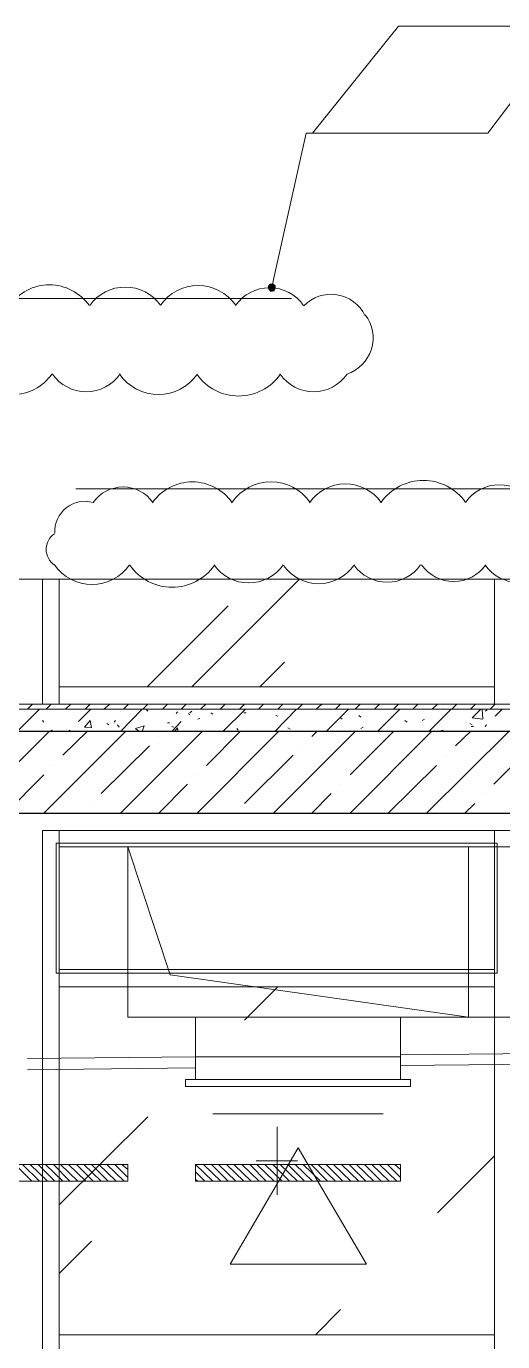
# Model space of a CAD drawing. Header units: millimetres. Extents: x -356862 to 418287, y 0 to 839748.
# Drawn here: x 377838 to 379267, y 788500 to 792445 of the extents above; entities that cross this region are included whole.
import ezdxf

# ---------------------------------------------------------------- set-up
doc = ezdxf.new("R2010")
doc.units = ezdxf.units.MM
doc.layers.add('PDF _Геометрия', color=7, linetype='Continuous', true_color=0xbababa)
doc.layers.add('PDF _Сплошная заливка', color=7, linetype='Continuous', true_color=0xf50000)

msp = doc.modelspace()

# ---------------------------------------------------------------- linework, layer by layer
at = {"layer": 'PDF _Геометрия', "color": 1, "lineweight": 20}
msp.add_lwpolyline([(378696.101, 792124.9295), (379222.1835, 792124.9295), (379464.6577, 792445.3419), (378953.7299, 792445.3419)], close=True, dxfattribs=at)
msp.add_lwpolyline([(378577.0288, 791674.6202), (378579.1938, 791685.445), (378676.6165, 792124.9295), (378932.0804, 792124.9295), (379144.2453, 792124.9295)], dxfattribs=at)
at = {"layer": 'PDF _Геометрия', "color": 251, "lineweight": 20, "true_color": 0x545454}
for points in [[(373181.9773, 789433.8986), (373186.3072, 789457.713), (373506.7196, 791629.1563), (373710.2247, 791629.1563), (378633.3175, 791629.1563)], [(380908.6783, 788587.4037), (380908.6783, 788613.3831), (380910.8433, 791057.6099), (380809.0907, 791057.6099), (377985.9979, 791057.6099)]]:
    msp.add_lwpolyline(points, dxfattribs=at)
at = {"layer": 'PDF _Геометрия', "color": 1, "lineweight": 20}
for points in [[(378349.2693, 791401.4796, 0.520539882), (378599.3143, 791401.4796, 0.520540055), (378799.6506, 791401.5458)], [(378217.4409, 791016.9801, 0.520540063), (378038.3306, 791016.9801, 0.520570464), (377923.4644, 790924.9154)], [(379155.3365, 791017.0749, 0.520539998), (378901.7447, 791017.0749, 0.520539928), (378687.4286, 791016.4088)], [(379213.739, 790829.0521, 0.520540103), (379410.5829, 790829.0521, 0.520539939), (379642.6554, 790829.6234)]]:
    msp.add_lwpolyline(points, format="xyb", dxfattribs=at)
at = {"layer": 'PDF _Геометрия', "color": 7, "lineweight": 5}
for points in [[(397212.9051, 790786.9913), (397124.1422, 790786.9913), (384697.3381, 790786.9913), (384660.534, 790936.3728), (384586.9257, 790639.7748), (384550.1216, 790786.9913), (372125.4824, 790786.9913), (372036.7196, 790786.9913)], [(389187.4412, 790330.1872), (389187.4412, 790412.4553), (375225.6886, 790412.4553), (375225.6886, 790330.1872), (375225.6886, 790786.9913)], [(389187.4412, 790397.3006), (375225.6886, 790397.3006)]]:
    msp.add_lwpolyline(points, dxfattribs=at)
at = {"layer": 'PDF _Геометрия', "color": 7, "lineweight": 30}
msp.add_lwpolyline([(372822.5959, 790786.9913), (372822.5959, 790330.1872), (372822.5959, 790085.548), (372822.5959, 788572.2491), (373078.0598, 788572.2491), (373078.0598, 790085.548), (393177.4412, 790085.548), (393177.4412, 790330.1872), (373078.0598, 790330.1872), (373078.0598, 790786.9913)], dxfattribs=at)
at = {"layer": 'PDF _Геометрия', "lineweight": 5}
for points in [[(377886.4103, 790786.9913), (377886.4103, 790412.4553)], [(377936.2041, 790786.9913), (377936.2041, 790412.4553)], [(378334.5546, 790464.414), (378657.1319, 790786.9913)], [(379241.668, 790786.9913), (379241.668, 790412.4553)], [(378200.3278, 790464.414), (378442.802, 790706.8882)], [(378538.0598, 790464.414), (378611.668, 790538.0223)], [(377810.6371, 790330.1872), (377877.7505, 790397.3006)], [(377994.6577, 790360.4965), (378031.4618, 790397.3006)], [(378120.2247, 790330.1872), (378185.1732, 790397.3006)], [(378198.1629, 790395.1357), (378202.4928, 790390.8058)], [(378286.9257, 790384.3109), (378291.2556, 790388.6408)], [(378328.0598, 790386.4759), (378334.5546, 790390.8058)], [(378390.8433, 790386.4759), (378397.3381, 790382.146)], [(378427.6474, 790330.1872), (378494.7608, 790397.3006)], [(378490.4309, 790386.4759), (378496.9257, 790386.4759)], [(378583.5237, 790330.1872), (378648.4721, 790397.3006)], [(378737.235, 790330.1872), (378804.3484, 790397.3006)], [(378890.9464, 790330.1872), (378958.0598, 790397.3006)], [(379044.6577, 790330.1872), (379111.7711, 790397.3006)], [(379204.8639, 790397.3006), (379207.0288, 790366.9913), (379174.5546, 790371.3212), (379200.534, 790397.3006)], [(379213.5237, 790390.8058), (379220.0185, 790395.1357)], [(379243.833, 790375.6511), (379265.4824, 790397.3006)], [(377886.4103, 790362.6614), (377890.7402, 790358.3315)], [(378079.0907, 790354.0017), (378085.5855, 790349.6718)], [(378100.7402, 790358.3315), (378105.0701, 790362.6614)], [(378111.5649, 790349.6718), (378115.8948, 790343.1769)], [(378176.5134, 790330.1872), (378165.6886, 790338.847), (378191.668, 790347.5068), (378185.1732, 790330.1872)], [(378260.9464, 790356.1666), (378267.4412, 790356.1666)], [(378273.9361, 790330.1872), (378302.0804, 790360.4965)], [(378323.7299, 790384.3109), (378328.0598, 790379.981)], [(378351.8742, 790366.9913), (378358.369, 790369.1563)], [(378585.6886, 790377.8161), (378592.1835, 790375.6511)], [(378780.534, 790371.3212), (378784.8639, 790366.9913)], [(378834.6577, 790377.8161), (378841.1526, 790373.4862)], [(378973.2144, 790362.6614), (378979.7093, 790358.3315)], [(379025.1732, 790362.6614), (379031.668, 790366.9913)], [(379168.0598, 790354.0017), (379174.5546, 790349.6718)], [(379213.5237, 790345.3419), (379217.8536, 790349.6718)], [(377323.5237, 789747.8161), (377661.2556, 790085.548), (377905.8948, 790330.1872)], [(377890.7402, 790085.548), (378135.3794, 790330.1872)], [(377910.2247, 790332.3522), (377916.7196, 790334.5171)], [(377947.0288, 790258.7439), (378020.6371, 790330.1872)], [(377964.3484, 790330.1872), (377968.6783, 790334.5171)], [(378120.2247, 790085.548), (378364.8639, 790330.1872)], [(378234.967, 790315.0326), (378234.967, 790315.0326)], [(378273.9361, 790345.3419), (378280.4309, 790343.1769)], [(378282.5959, 790330.1872), (378291.2556, 790341.012), (378293.4206, 790330.1872)], [(378349.7093, 790085.548), (378594.3484, 790330.1872)], [(378377.8536, 790228.4346), (378479.6062, 790330.1872)], [(378468.7814, 790338.847), (378473.1113, 790334.5171)], [(378579.1938, 790085.548), (378823.833, 790330.1872)], [(378622.4928, 790341.012), (378628.9876, 790336.6821)], [(378693.9361, 790315.0326), (378709.0907, 790330.1872)], [(378808.6783, 790085.548), (379053.3175, 790330.1872)], [(378808.6783, 790200.2903), (378938.5752, 790330.1872)], [(378841.1526, 790338.847), (378847.6474, 790343.1769)], [(379038.1629, 790085.548), (379284.967, 790330.1872)], [(379081.4618, 790332.3522), (379087.9567, 790334.5171)], [(379124.7608, 790286.8882), (379170.2247, 790330.1872)], [(379172.3897, 790345.3419), (379178.8845, 790345.3419)], [(379239.5031, 790172.146), (379382.3897, 790315.0326)], [(378061.7711, 790144.0017), (378206.8227, 790286.8882)], [(378665.7917, 790286.8882), (378665.7917, 790286.8882)], [(378492.5959, 790113.6924), (378637.6474, 790258.7439)], [(379096.6165, 790258.7439), (379096.6165, 790258.7439)], [(377747.8536, 790057.4037), (377775.9979, 790085.548), (377890.7402, 790200.2903)], [(377918.8845, 790228.4346), (377918.8845, 790228.4346)], [(378349.7093, 790200.2903), (378349.7093, 790200.2903)], [(378923.4206, 790085.548), (379068.4721, 790228.4346)], [(378234.967, 790085.548), (378321.5649, 790172.146)], [(378780.534, 790172.146), (378780.534, 790172.146)], [(378033.6268, 790113.6924), (378033.6268, 790113.6924)], [(378693.9361, 790085.548), (378752.3897, 790144.0017)], [(379152.9051, 790085.548), (379183.2144, 790113.6924)], [(379211.3587, 790144.0017), (379211.3587, 790144.0017)], [(378005.4824, 790085.548), (378005.4824, 790085.548)], [(378464.4515, 790085.548), (378464.4515, 790085.548)]]:
    msp.add_lwpolyline(points, dxfattribs=at)
at = {"layer": 'PDF _Геометрия', "color": 252, "lineweight": 5, "true_color": 0x989898}
for points in [[(377936.2041, 790412.4553), (377936.2041, 790464.414), (379241.668, 790464.414), (379241.668, 790412.4553)], [(379291.4618, 786117.1975), (379291.4618, 788494.3109), (379291.4618, 789589.7748), (379291.4618, 790033.5893), (379241.668, 790033.5893), (379241.668, 789589.7748), (379241.668, 788494.3109), (379241.668, 786117.1975), (379241.668, 786166.9913), (377936.2041, 786166.9913), (377936.2041, 786117.1975), (377936.2041, 788494.3109), (377936.2041, 789589.7748), (377936.2041, 790033.5893), (377886.4103, 790033.5893), (377886.4103, 789589.7748), (377886.4103, 788494.3109), (377886.4103, 786117.1975)]]:
    msp.add_lwpolyline(points, dxfattribs=at)
at = {"layer": 'PDF _Геометрия', "color": 8, "lineweight": 5, "true_color": 0x787878}
for points in [[(377840.9464, 790397.3006), (377856.101, 790412.4553)], [(377897.235, 790397.3006), (377912.3897, 790412.4553)], [(377955.6886, 790397.3006), (377970.8433, 790412.4553)], [(378014.1422, 790397.3006), (378029.2969, 790412.4553)], [(378070.4309, 790397.3006), (378087.7505, 790412.4553)], [(378128.8845, 790397.3006), (378144.0391, 790412.4553)], [(378187.3381, 790397.3006), (378202.4928, 790412.4553)], [(378245.7917, 790397.3006), (378260.9464, 790412.4553)], [(378302.0804, 790397.3006), (378317.235, 790412.4553)], [(378360.534, 790397.3006), (378375.6886, 790412.4553)], [(378418.9876, 790397.3006), (378434.1422, 790412.4553)], [(378477.4412, 790397.3006), (378492.5959, 790412.4553)], [(378533.7299, 790397.3006), (378548.8845, 790412.4553)], [(378592.1835, 790397.3006), (378607.3381, 790412.4553)], [(378650.6371, 790397.3006), (378665.7917, 790412.4553)], [(378706.9257, 790397.3006), (378724.2453, 790412.4553)], [(378765.3794, 790397.3006), (378780.534, 790412.4553)], [(378823.833, 790397.3006), (378838.9876, 790412.4553)], [(378882.2866, 790397.3006), (378897.4412, 790412.4553)], [(378938.5752, 790397.3006), (378953.7299, 790412.4553)], [(378997.0288, 790397.3006), (379012.1835, 790412.4553)], [(379055.4824, 790397.3006), (379070.6371, 790412.4553)], [(379113.9361, 790397.3006), (379129.0907, 790412.4553)], [(379170.2247, 790397.3006), (379185.3794, 790412.4553)], [(379228.6783, 790397.3006), (379243.833, 790412.4553)]]:
    msp.add_lwpolyline(points, dxfattribs=at)
at = {"layer": 'PDF _Геометрия', "lineweight": 5}
msp.add_lwpolyline([(378029.2969, 790362.6614), (378033.6268, 790341.012), (378011.9773, 790343.1769)], close=True, dxfattribs=at)
at = {"layer": 'PDF _Геометрия', "color": 252, "lineweight": 5, "true_color": 0x989898}
for points in [[(377936.2041, 789983.7955), (377936.2041, 790033.5893), (379241.668, 790033.5893), (379241.668, 789983.7955)], [(377936.2041, 789563.7955), (377936.2041, 789615.7542), (379241.668, 789615.7542), (379241.668, 789563.7955)], [(377936.2041, 788470.4965), (377936.2041, 788520.2903), (379241.668, 788520.2903), (379241.668, 788470.4965)]]:
    msp.add_lwpolyline(points, close=True, dxfattribs=at)
at = {"layer": 'PDF _Геометрия', "color": 7, "lineweight": 5}
msp.add_lwpolyline([(379250.3278, 789604.9295), (379250.3278, 789994.6202), (377927.5443, 789994.6202), (377927.5443, 789604.9295)], close=True, dxfattribs=at)
at = {"layer": 'PDF _Геометрия', "color": 8, "lineweight": 18, "true_color": 0x808080}
for points in [[(379163.7299, 789983.7955), (379163.7299, 789472.8676), (378269.6062, 789600.5996), (378141.8742, 789983.7955)], [(379163.7299, 789472.8676), (378269.6062, 789600.5996), (378141.8742, 789983.7955), (378141.8742, 789472.8676), (378750.2247, 789472.8676)], [(378990.534, 789265.0326), (378315.0701, 789265.0326), (378315.0701, 789286.6821), (378990.534, 789286.6821)], [(378858.4721, 788732.4553), (378652.802, 789081.012), (378449.2969, 788732.4553)]]:
    msp.add_lwpolyline(points, close=True, dxfattribs=at)
for points in [[(379163.7299, 789472.8676), (379317.4412, 789472.8676), (379369.4, 789472.8676), (379369.4, 789983.7955), (379317.4412, 789983.7955), (379163.7299, 789983.7955)], [(378345.3794, 789472.8676), (378345.3794, 789353.7955), (378960.2247, 789353.7955), (378960.2247, 789472.8676)], [(380698.6783, 789377.6099), (378960.2247, 789360.2903)], [(378345.3794, 789353.7955), (377840.9464, 789349.4656)], [(377840.9464, 789314.8264), (378345.3794, 789321.3212)], [(378345.3794, 789286.6821), (378345.3794, 789353.7955), (378960.2247, 789353.7955), (378960.2247, 789286.6821)], [(378960.2247, 789327.8161), (380698.6783, 789345.1357)], [(378908.266, 789182.7645), (378397.3381, 789182.7645)]]:
    msp.add_lwpolyline(points, dxfattribs=at)
at = {"layer": 'PDF _Геометрия', "color": 254, "lineweight": 5, "true_color": 0xdcdcdc}
for points in [[(378492.5959, 789464.2078), (378592.1835, 789563.7955)], [(377936.2041, 788909.981), (378202.4928, 789174.1047)], [(378590.0185, 789143.7955), (378590.0185, 788940.2903)], [(379070.6371, 788886.1666), (379241.668, 789057.1975)], [(378650.6371, 789042.0429), (378527.235, 789042.0429)], [(377936.2041, 788704.3109), (378033.6268, 788801.7336)], [(378704.7608, 788520.2903), (378780.534, 788596.0635)]]:
    msp.add_lwpolyline(points, dxfattribs=at)
at = {"layer": 'PDF _Геометрия', "color": 92, "lineweight": 20, "true_color": 0x00dd00}
for points in [[(377527.0288, 788981.4243), (378141.8742, 788981.4243), (378141.8742, 789031.2181), (377527.0288, 789031.2181)], [(378345.3794, 788981.4243), (378960.2247, 788981.4243), (378960.2247, 789031.2181), (378345.3794, 789031.2181)]]:
    msp.add_lwpolyline(points, close=True, dxfattribs=at)
at = {"layer": 'PDF _Геометрия', "color": 92, "lineweight": 5, "true_color": 0x00dd00}
for points in [[(377853.9361, 788981.4243), (377804.1422, 789031.2181)], [(377877.7505, 788981.4243), (377825.7917, 789031.2181)], [(377901.5649, 788981.4243), (377849.6062, 789031.2181)], [(377923.2144, 788981.4243), (377873.4206, 789031.2181)], [(377947.0288, 788981.4243), (377895.0701, 789031.2181)], [(377968.6783, 788981.4243), (377918.8845, 789031.2181)], [(377992.4928, 788981.4243), (377940.534, 789031.2181)], [(378016.3072, 788981.4243), (377964.3484, 789031.2181)], [(378037.9567, 788981.4243), (377988.1629, 789031.2181)], [(378061.7711, 788981.4243), (378009.8123, 789031.2181)], [(378083.4206, 788981.4243), (378033.6268, 789031.2181)], [(378107.235, 788981.4243), (378055.2763, 789031.2181)], [(378131.0495, 788981.4243), (378079.0907, 789031.2181)], [(378141.8742, 788992.2491), (378102.9051, 789031.2181)], [(378141.8742, 789016.0635), (378124.5546, 789031.2181)], [(378397.3381, 788981.4243), (378345.3794, 789031.2181)], [(378373.5237, 788981.4243), (378345.3794, 789009.5687)], [(378421.1526, 788981.4243), (378369.1938, 789031.2181)], [(378442.802, 788981.4243), (378393.0082, 789031.2181)], [(378466.6165, 788981.4243), (378414.6577, 789031.2181)], [(378490.4309, 788981.4243), (378438.4721, 789031.2181)], [(378512.0804, 788981.4243), (378460.1216, 789031.2181)], [(378535.8948, 788981.4243), (378483.9361, 789031.2181)], [(378557.5443, 788981.4243), (378507.7505, 789031.2181)], [(378581.3587, 788981.4243), (378529.4, 789031.2181)], [(378605.1732, 788981.4243), (378553.2144, 789031.2181)], [(378626.8227, 788981.4243), (378577.0288, 789031.2181)], [(378650.6371, 788981.4243), (378598.6783, 789031.2181)], [(378672.2866, 788981.4243), (378622.4928, 789031.2181)], [(378696.101, 788981.4243), (378644.1422, 789031.2181)], [(378719.9154, 788981.4243), (378667.9567, 789031.2181)], [(378741.5649, 788981.4243), (378691.7711, 789031.2181)], [(378765.3794, 788981.4243), (378713.4206, 789031.2181)], [(378787.0288, 788981.4243), (378737.235, 789031.2181)], [(378810.8433, 788981.4243), (378758.8845, 789031.2181)], [(378834.6577, 788981.4243), (378782.6989, 789031.2181)], [(378856.3072, 788981.4243), (378806.5134, 789031.2181)], [(378880.1216, 788981.4243), (378828.1629, 789031.2181)], [(378901.7711, 788981.4243), (378851.9773, 789031.2181)], [(378925.5855, 788981.4243), (378873.6268, 789031.2181)], [(378949.4, 788981.4243), (378897.4412, 789031.2181)], [(378960.2247, 788992.2491), (378921.2556, 789031.2181)], [(378960.2247, 789016.0635), (378942.9051, 789031.2181)], [(378351.8742, 788981.4243), (378345.3794, 788985.7542)]]:
    msp.add_lwpolyline(points, dxfattribs=at)
at = {"layer": 'PDF _Геометрия', "color": 1, "lineweight": 20}
for centre, radius, start, end in [((377907.0522, 791523.6685), 146.134, 35.0024458, 144.9975542), ((378134.3806, 791534.4954), 128.8144, 35.002448, 144.997552), ((378353.0492, 791530.1655), 137.4742, 35.0024387, 144.9975613), ((378567.3879, 791536.6625), 124.4846, 35.0024452, 144.9975548), ((378751.4162, 791527.9983), 113.6599, 26.0046466, 136.0052372), ((378764.4059, 791510.6787), 113.6598, 287.5836146, 37.5842334), ((377796.6354, 791484.6994), 143.969, 215.0024312, 324.9975688), ((378017.469, 791473.8725), 124.4846, 215.0024452, 324.9975548), ((378233.9726, 791482.5367), 141.8041, 215.0024444, 324.9975556), ((378335.7296, 790932.6133), 146.134, 35.0024458, 144.9975542), ((378571.7178, 790936.9476), 141.8041, 35.0024444, 144.9975556), ((379255.8701, 790947.7702), 122.3196, 35.0024339, 144.9975661), ((377954.6821, 790876.3246), 57.3711, 125.0024431, 234.9975569), ((378034.7896, 790908.8011), 137.4742, 215.0024387, 324.9975613), ((378275.1077, 790917.4609), 154.7938, 215.0024391, 324.9975609), ((378504.6022, 790902.304), 126.6495, 215.0024297, 324.9975703), ((378714.611, 790902.304), 128.8144, 215.002448, 324.997552), ((378920.2888, 790900.1413), 122.3196, 215.0024339, 324.9975661), ((379119.4729, 790897.9742), 117.9897, 215.0024532, 324.9975468)]:
    msp.add_arc(centre, radius, start, end, dxfattribs=at)
at = {"layer": 'PDF _Сплошная заливка', "color": 1, "transparency": 33554559}
for points in [[(378574.8639, 791661.6305), (378566.2041, 791672.4553), (378561.8742, 791663.7955)], [(378561.8742, 791663.7955), (378564.0391, 791655.1357), (378574.8639, 791661.6305)], [(378564.0391, 791655.1357), (378574.8639, 791661.6305), (378570.534, 791648.6408)], [(378577.0288, 791674.6202), (378574.8639, 791661.6305), (378566.2041, 791672.4553)], [(378570.534, 791648.6408), (378581.3587, 791650.8058), (378574.8639, 791661.6305)], [(378585.6886, 791668.1254), (378577.0288, 791674.6202), (378574.8639, 791661.6305)], [(378574.8639, 791661.6305), (378585.6886, 791659.4656), (378585.6886, 791668.1254)], [(378581.3587, 791650.8058), (378574.8639, 791661.6305), (378585.6886, 791659.4656)]]:
    msp.add_solid(points, dxfattribs=at)

doc.saveas('drawing.dxf')
